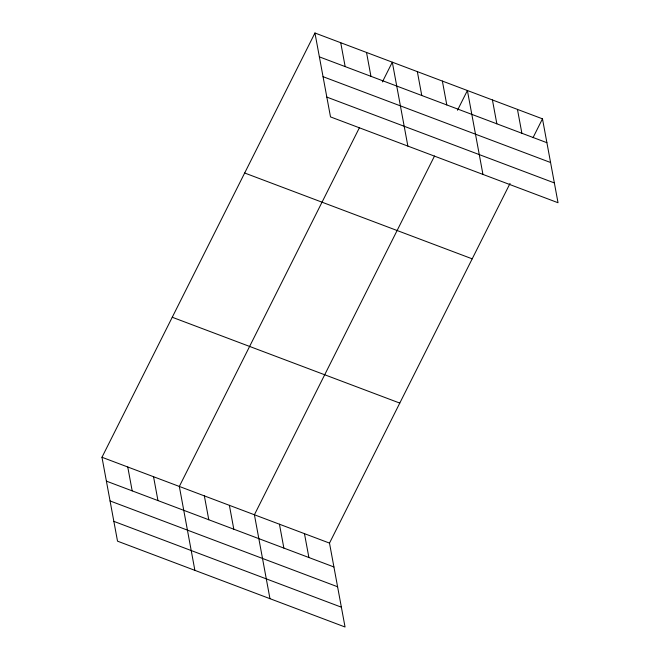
<?xml version="1.0" encoding="UTF-8"?>
<svg xmlns="http://www.w3.org/2000/svg" width="660" height="660" viewBox="0 0 660 660"><rect width="100%" height="100%" fill="white"/><g stroke="black" fill="none" stroke-linecap="round" stroke-linejoin="round"><path stroke-width="0.99" d="M510.04 183.447L329.497 543.097L345.048 627L117.521 541.167L101.97 457.264L314.952 33L542.479 118.833L558.03 202.736L330.503 116.902L314.952 33M359.42 127.702L179.33 486.445L194.881 570.347M382.396 81.931L392.312 62.18L407.863 146.091M434.511 156.024L254.413 514.767L269.965 598.678M457.487 110.253L467.395 90.511L482.947 174.413M533.024 137.676L542.479 118.833M319.374 56.867L546.909 142.7M323.045 76.684L550.58 162.517M326.832 97.094L554.359 182.927M244.662 173.002L472.197 258.835M172.252 317.254L399.787 403.087M101.97 457.264L329.497 543.097M106.392 481.132L333.919 566.965M110.063 500.94L337.598 586.773M113.842 521.359L341.377 607.192M517.457 109.387L521.879 133.262M492.426 99.949L496.848 123.816M442.365 81.064L446.795 104.932M417.343 71.626L421.765 95.494M366.523 52.453L370.945 76.321M340.733 42.727L345.163 66.594M304.466 533.651L308.897 557.518M279.444 524.213L283.866 548.081M229.383 505.329L233.805 529.196M204.352 495.883L208.783 519.758M153.541 476.718L157.963 500.585M127.751 466.991L132.181 490.858"/></g></svg>
